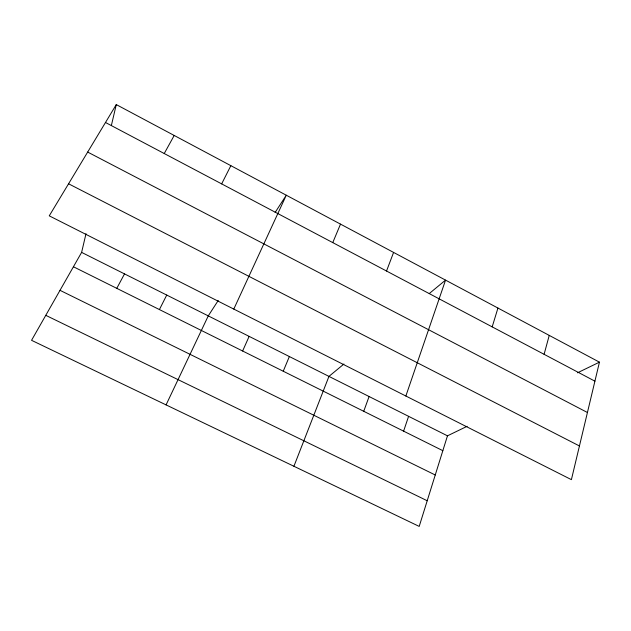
<?xml version="1.0" encoding="UTF-8"?>
<svg xmlns="http://www.w3.org/2000/svg" width="631" height="631" viewBox="0 0 631 631"><rect width="100%" height="100%" fill="white"/><g stroke="black" fill="none" stroke-linecap="round" stroke-linejoin="round"><path stroke-width="0.95" d="M467.145 426.296L447.474 435.824L419.197 526.412L31.55 340.314L81.62 252.384L86.005 233.675M111.371 125.498L116.278 104.588L599.45 362.162L571.402 479.655L49.257 215.841L116.278 104.588M544.103 354.314L549.238 335.392M492.188 326.874L497.946 308.054M403.603 431.147L408.596 416.334M405.859 396.016L445.549 280.117L429.269 293.557M363.732 411.294L369.088 396.52M386.527 271.022L393.586 252.424M293.92 466.27L328.948 376.399L343.934 364.024M283.24 371.225L289.361 356.547M332.766 242.604L340.511 224.123M242.627 351.002L249.135 336.378M233.793 309.08L286.285 195.216L275.148 212.442M166.071 404.897L208.269 315.886L218.223 300.49M221.655 183.881L230.859 165.669M159.414 309.569L166.734 295.063M116.774 288.343L124.52 273.901M164.234 153.53L174.203 135.468M577.491 372.803L599.45 362.162M45.771 315.334L427.211 500.746M60.008 290.331L435.248 475.001M73.433 266.763L442.836 450.684M81.62 252.384L447.474 435.824M68.566 183.787L579.439 445.967M87.677 152.071L587.429 412.5M105.495 122.485L594.915 381.171"/></g></svg>
